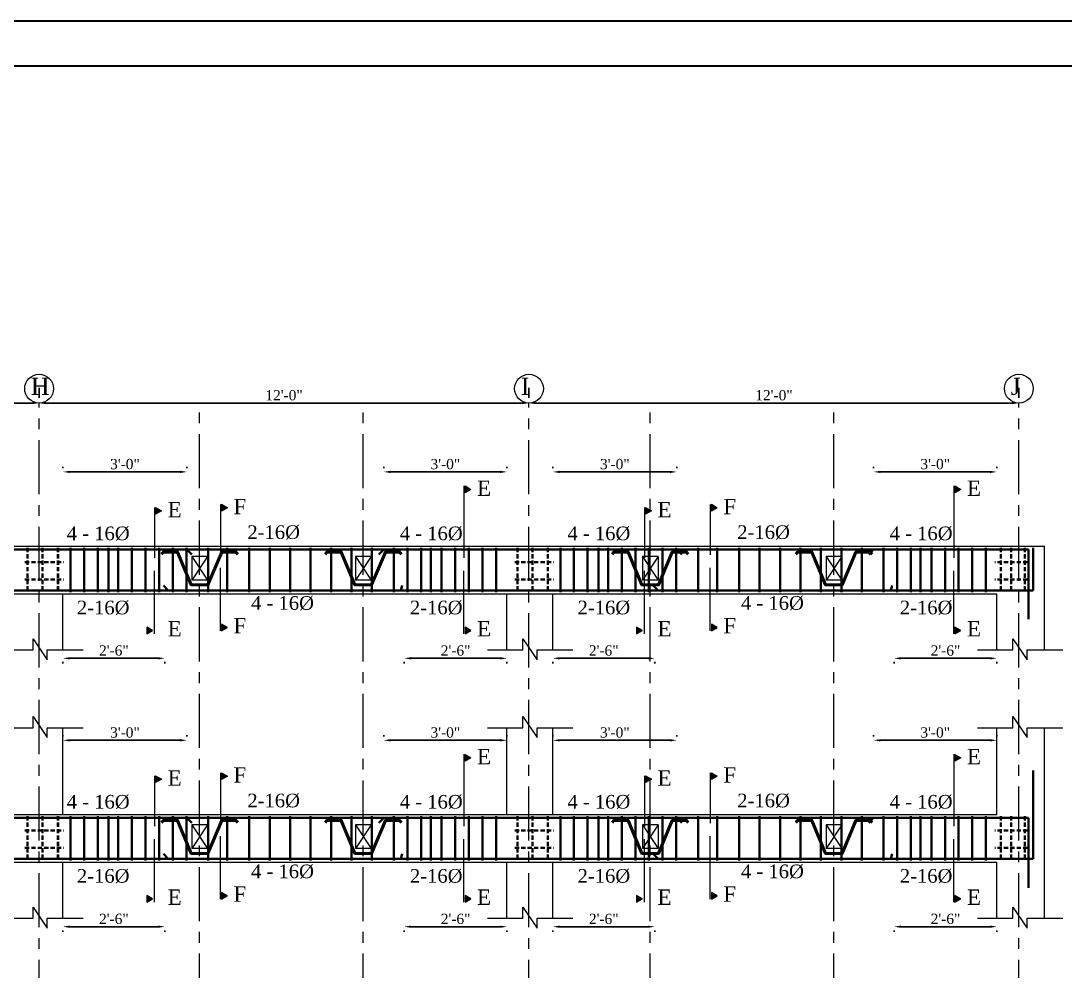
# Model space of a CAD drawing. Extents: x -2338379 to 930990, y -818978 to 106940.
# Drawn here: x 383692 to 384304, y -207224 to -206667 of the extents above; entities that cross this region are included whole.
import ezdxf

# ---------------------------------------------------------------- set-up
doc = ezdxf.new("R2010")
doc.units = 0
doc.header["$MEASUREMENT"] = 0
doc.header["$PDMODE"] = 34
for name, pattern in [('ACAD_ISO02W100', [15, 12, -3]), ('CENTER', [50.8, 31.75, -6.35, 6.35, -6.35]), ('DASHED', [0.75, 0.5, -0.25])]:
    doc.linetypes.add(name, pattern=pattern)
doc.layers.get('0').update_dxf_attribs({"linetype": 'CONTINUOUS', "lineweight": 30})
doc.layers.get('DEFPOINTS').update_dxf_attribs({"linetype": 'CONTINUOUS'})
for name, color, linetype, lineweight in [('BEAM', 1, 'DASHED', 18), ('Center', 11, 'CENTER', 15), ('Dimension', 35, 'CONTINUOUS', 9), ('HATCH', 3, 'CONTINUOUS', 15), ('rcc elevation', 253, 'CONTINUOUS', 18), ('rebar', 3, 'CONTINUOUS', 40), ('Structure', 2, 'CONTINUOUS', 50), ('TEXT', 7, 'CONTINUOUS', 30), ('WALL', 1, 'CONTINUOUS', 40)]:
    doc.layers.add(name, color=color, linetype=linetype, lineweight=lineweight)
doc.styles.get("Standard").update_dxf_attribs({"font": 'times.ttf', "height": 6})
doc.dimstyles.new('Standard$0', dxfattribs={"dimtxt": 6, "dimasz": 4, "dimexe": 3, "dimexo": 6, "dimgap": 3, "dimtad": 1, "dimdec": 1, "dimzin": 0, "dimdsep": 46, "dimlunit": 4, "dimtxsty": 'Standard', "dimcen": 0.09, "dimclrd": 6, "dimclre": 6, "dimclrt": 7, "dimadec": 0, "dimazin": 0, "dimtfac": 1, "dimtdec": 1, "dimtix": 1, "dimtofl": 0, "dimtmove": 1, "dimatfit": 3, "dimfxl": 1, "dimtolj": 1, "dimtzin": 0, "dimlwd": 18, "dimlwe": 18, "dimarcsym": 0})

# ---------------------------------------------------------------- blocks, each defined once
blk = doc.blocks.new('*D390')
at = {"layer": 'DEFPOINTS', "color": 0, "lineweight": 30, "transparency": 16777216}
for p in [(383414.95, -206890.81), (383702.36, -206890.81), (383702.36, -206890.81)]:
    blk.add_point(p, dxfattribs=at)
at = {"layer": 'TEXT', "color": 6, "lineweight": -2, "transparency": 16777216}
for p, q in [((383414.95, -206881.81), (383414.95, -206887.81)), ((383702.36, -206881.81), (383702.36, -206887.81)), ((383418.95, -206890.81), (383698.36, -206890.81))]:
    blk.add_line(p, q, dxfattribs=at)
at = {"layer": 'TEXT', "color": 6, "lineweight": 30, "transparency": 16777216}
for points in [[(383418.95, -206890.15), (383418.95, -206891.48), (383414.95, -206890.81)], [(383698.36, -206890.15), (383698.36, -206891.48), (383702.36, -206890.81)]]:
    blk.add_solid(points, dxfattribs=at)
at = {"layer": 'TEXT', "color": 7, "transparency": 16777216, "insert": (383558.66, -206886.26), "char_height": 6, "attachment_point": 5}
blk.add_mtext('\\A1;12\'-0"', dxfattribs=at)
blk = doc.blocks.new('*D391')
at = {"layer": 'DEFPOINTS', "color": 0, "lineweight": 30, "transparency": 16777216}
for p in [(383702.36, -206890.81), (383989.78, -206890.81), (383989.78, -206890.81)]:
    blk.add_point(p, dxfattribs=at)
at = {"layer": 'TEXT', "color": 6, "lineweight": -2, "transparency": 16777216}
for p, q in [((383702.36, -206881.81), (383702.36, -206887.81)), ((383989.78, -206881.81), (383989.78, -206887.81)), ((383706.36, -206890.81), (383985.78, -206890.81))]:
    blk.add_line(p, q, dxfattribs=at)
at = {"layer": 'TEXT', "color": 6, "lineweight": 30, "transparency": 16777216}
for points in [[(383706.36, -206890.15), (383706.36, -206891.48), (383702.36, -206890.81)], [(383985.78, -206890.15), (383985.78, -206891.48), (383989.78, -206890.81)]]:
    blk.add_solid(points, dxfattribs=at)
at = {"layer": 'TEXT', "color": 7, "transparency": 16777216, "insert": (383846.07, -206886.26), "char_height": 6, "attachment_point": 5}
blk.add_mtext('\\A1;12\'-0"', dxfattribs=at)
blk = doc.blocks.new('*D392')
at = {"layer": 'DEFPOINTS', "color": 0, "lineweight": 30, "transparency": 16777216}
for p in [(383989.78, -206890.81), (384277.2, -206890.81), (384277.2, -206890.81)]:
    blk.add_point(p, dxfattribs=at)
at = {"layer": 'TEXT', "color": 6, "lineweight": -2, "transparency": 16777216}
for p, q in [((383989.78, -206881.81), (383989.78, -206887.81)), ((384277.2, -206881.81), (384277.2, -206887.81)), ((383993.78, -206890.81), (384273.2, -206890.81))]:
    blk.add_line(p, q, dxfattribs=at)
at = {"layer": 'TEXT', "color": 6, "lineweight": 30, "transparency": 16777216}
for points in [[(383993.78, -206890.15), (383993.78, -206891.48), (383989.78, -206890.81)], [(384273.2, -206890.15), (384273.2, -206891.48), (384277.2, -206890.81)]]:
    blk.add_solid(points, dxfattribs=at)
at = {"layer": 'TEXT', "color": 7, "transparency": 16777216, "insert": (384133.49, -206886.26), "char_height": 6, "attachment_point": 5}
blk.add_mtext('\\A1;12\'-0"', dxfattribs=at)
blk = doc.blocks.new('*D591')
at = {"layer": 'DEFPOINTS', "color": 0, "lineweight": 30, "transparency": 16777216}
for p in [(383789.11, -207088.62), (383716.36, -207095.46), (383789.11, -207095.46)]:
    blk.add_point(p, dxfattribs=at)
at = {"layer": 'TEXT', "color": 6, "lineweight": -2, "transparency": 16777216}
for p, q in [((383716.36, -207086.46), (383716.36, -207085.62)), ((383789.11, -207086.46), (383789.11, -207085.62)), ((383720.36, -207088.62), (383785.11, -207088.62))]:
    blk.add_line(p, q, dxfattribs=at)
at = {"layer": 'TEXT', "color": 6, "lineweight": 30, "transparency": 16777216}
for points in [[(383720.36, -207087.96), (383720.36, -207089.29), (383716.36, -207088.62)], [(383785.11, -207087.96), (383785.11, -207089.29), (383789.11, -207088.62)]]:
    blk.add_solid(points, dxfattribs=at)
at = {"layer": 'TEXT', "color": 7, "transparency": 16777216, "insert": (383752.74, -207084.07), "char_height": 6, "attachment_point": 5}
blk.add_mtext('\\A1;3\'-0"', dxfattribs=at)
blk = doc.blocks.new('*D592')
at = {"layer": 'DEFPOINTS', "color": 0, "lineweight": 30, "transparency": 16777216}
for p in [(383716.36, -207191.13), (383776.11, -207191.13), (383776.11, -207197.97)]:
    blk.add_point(p, dxfattribs=at)
at = {"layer": 'TEXT', "color": 6, "lineweight": -2, "transparency": 16777216}
for p, q in [((383716.36, -207200.13), (383716.36, -207200.97)), ((383720.36, -207197.97), (383772.11, -207197.97)), ((383776.11, -207200.13), (383776.11, -207200.97))]:
    blk.add_line(p, q, dxfattribs=at)
at = {"layer": 'TEXT', "color": 6, "lineweight": 30, "transparency": 16777216}
for points in [[(383720.36, -207197.31), (383720.36, -207198.64), (383716.36, -207197.97)], [(383772.11, -207197.31), (383772.11, -207198.64), (383776.11, -207197.97)]]:
    blk.add_solid(points, dxfattribs=at)
at = {"layer": 'TEXT', "color": 7, "transparency": 16777216, "insert": (383746.24, -207193.42), "char_height": 6, "attachment_point": 5}
blk.add_mtext('\\A1;2\'-6"', dxfattribs=at)
blk = doc.blocks.new('*D556')
at = {"layer": 'DEFPOINTS', "color": 0, "lineweight": 30, "transparency": 16777216}
for p in [(383976.85, -207088.62), (383904.58, -207095.46), (383976.85, -207095.46)]:
    blk.add_point(p, dxfattribs=at)
at = {"layer": 'TEXT', "color": 6, "lineweight": -2, "transparency": 16777216}
for p, q in [((383904.58, -207086.46), (383904.58, -207085.62)), ((383976.85, -207086.46), (383976.85, -207085.62)), ((383908.58, -207088.62), (383972.85, -207088.62))]:
    blk.add_line(p, q, dxfattribs=at)
at = {"layer": 'TEXT', "color": 6, "lineweight": 30, "transparency": 16777216}
for points in [[(383908.58, -207087.96), (383908.58, -207089.29), (383904.58, -207088.62)], [(383972.85, -207087.96), (383972.85, -207089.29), (383976.85, -207088.62)]]:
    blk.add_solid(points, dxfattribs=at)
at = {"layer": 'TEXT', "color": 7, "transparency": 16777216, "insert": (383940.72, -207084.07), "char_height": 6, "attachment_point": 5}
blk.add_mtext('\\A1;3\'-0"', dxfattribs=at)
blk = doc.blocks.new('*D557')
at = {"layer": 'DEFPOINTS', "color": 0, "lineweight": 30, "transparency": 16777216}
for p in [(383916.61, -207191.13), (383976.88, -207191.13), (383916.61, -207197.97)]:
    blk.add_point(p, dxfattribs=at)
at = {"layer": 'TEXT', "color": 6, "lineweight": -2, "transparency": 16777216}
for p, q in [((383916.61, -207200.13), (383916.61, -207200.97)), ((383972.88, -207197.97), (383920.61, -207197.97)), ((383976.88, -207200.13), (383976.88, -207200.97))]:
    blk.add_line(p, q, dxfattribs=at)
at = {"layer": 'TEXT', "color": 6, "lineweight": 30, "transparency": 16777216}
for points in [[(383920.61, -207197.31), (383920.61, -207198.64), (383916.61, -207197.97)], [(383972.88, -207197.31), (383972.88, -207198.64), (383976.88, -207197.97)]]:
    blk.add_solid(points, dxfattribs=at)
at = {"layer": 'TEXT', "color": 7, "transparency": 16777216, "insert": (383946.74, -207193.42), "char_height": 6, "attachment_point": 5}
blk.add_mtext('\\A1;2\'-6"', dxfattribs=at)
blk = doc.blocks.new('*D558')
at = {"layer": 'DEFPOINTS', "color": 0, "lineweight": 30, "transparency": 16777216}
for p in [(384076.53, -207088.62), (384003.78, -207095.46), (384076.53, -207095.46)]:
    blk.add_point(p, dxfattribs=at)
at = {"layer": 'TEXT', "color": 6, "lineweight": -2, "transparency": 16777216}
for p, q in [((384003.78, -207086.46), (384003.78, -207085.62)), ((384076.53, -207086.46), (384076.53, -207085.62)), ((384007.78, -207088.62), (384072.53, -207088.62))]:
    blk.add_line(p, q, dxfattribs=at)
at = {"layer": 'TEXT', "color": 6, "lineweight": 30, "transparency": 16777216}
for points in [[(384007.78, -207087.96), (384007.78, -207089.29), (384003.78, -207088.62)], [(384072.53, -207087.96), (384072.53, -207089.29), (384076.53, -207088.62)]]:
    blk.add_solid(points, dxfattribs=at)
at = {"layer": 'TEXT', "color": 7, "transparency": 16777216, "insert": (384040.15, -207084.07), "char_height": 6, "attachment_point": 5}
blk.add_mtext('\\A1;3\'-0"', dxfattribs=at)
blk = doc.blocks.new('*D559')
at = {"layer": 'DEFPOINTS', "color": 0, "lineweight": 30, "transparency": 16777216}
for p in [(384003.78, -207191.13), (384063.53, -207191.13), (384063.53, -207197.97)]:
    blk.add_point(p, dxfattribs=at)
at = {"layer": 'TEXT', "color": 6, "lineweight": -2, "transparency": 16777216}
for p, q in [((384003.78, -207200.13), (384003.78, -207200.97)), ((384007.78, -207197.97), (384059.53, -207197.97)), ((384063.53, -207200.13), (384063.53, -207200.97))]:
    blk.add_line(p, q, dxfattribs=at)
at = {"layer": 'TEXT', "color": 6, "lineweight": 30, "transparency": 16777216}
for points in [[(384007.78, -207197.31), (384007.78, -207198.64), (384003.78, -207197.97)], [(384059.53, -207197.31), (384059.53, -207198.64), (384063.53, -207197.97)]]:
    blk.add_solid(points, dxfattribs=at)
at = {"layer": 'TEXT', "color": 7, "transparency": 16777216, "insert": (384033.65, -207193.42), "char_height": 6, "attachment_point": 5}
blk.add_mtext('\\A1;2\'-6"', dxfattribs=at)
blk = doc.blocks.new('*D560')
at = {"layer": 'DEFPOINTS', "color": 0, "lineweight": 30, "transparency": 16777216}
for p in [(384264.26, -207088.62), (384192, -207095.46), (384264.26, -207095.46)]:
    blk.add_point(p, dxfattribs=at)
at = {"layer": 'TEXT', "color": 6, "lineweight": -2, "transparency": 16777216}
for p, q in [((384192, -207086.46), (384192, -207085.62)), ((384264.26, -207086.46), (384264.26, -207085.62)), ((384196, -207088.62), (384260.26, -207088.62))]:
    blk.add_line(p, q, dxfattribs=at)
at = {"layer": 'TEXT', "color": 6, "lineweight": 30, "transparency": 16777216}
for points in [[(384196, -207087.96), (384196, -207089.29), (384192, -207088.62)], [(384260.26, -207087.96), (384260.26, -207089.29), (384264.26, -207088.62)]]:
    blk.add_solid(points, dxfattribs=at)
at = {"layer": 'TEXT', "color": 7, "transparency": 16777216, "insert": (384228.13, -207084.07), "char_height": 6, "attachment_point": 5}
blk.add_mtext('\\A1;3\'-0"', dxfattribs=at)
blk = doc.blocks.new('*D561')
at = {"layer": 'DEFPOINTS', "color": 0, "lineweight": 30, "transparency": 16777216}
for p in [(384204.03, -207191.13), (384264.29, -207191.13), (384204.03, -207197.97)]:
    blk.add_point(p, dxfattribs=at)
at = {"layer": 'TEXT', "color": 6, "lineweight": -2, "transparency": 16777216}
for p, q in [((384204.03, -207200.13), (384204.03, -207200.97)), ((384260.29, -207197.97), (384208.03, -207197.97)), ((384264.29, -207200.13), (384264.29, -207200.97))]:
    blk.add_line(p, q, dxfattribs=at)
at = {"layer": 'TEXT', "color": 6, "lineweight": 30, "transparency": 16777216}
for points in [[(384208.03, -207197.31), (384208.03, -207198.64), (384204.03, -207197.97)], [(384260.29, -207197.31), (384260.29, -207198.64), (384264.29, -207197.97)]]:
    blk.add_solid(points, dxfattribs=at)
at = {"layer": 'TEXT', "color": 7, "transparency": 16777216, "insert": (384234.16, -207193.42), "char_height": 6, "attachment_point": 5}
blk.add_mtext('\\A1;2\'-6"', dxfattribs=at)
blk = doc.blocks.new('*D628')
at = {"layer": 'DEFPOINTS', "color": 0, "lineweight": 30, "transparency": 16777216}
for p in [(383789.11, -206931.19), (383716.36, -206938.03), (383789.11, -206938.03)]:
    blk.add_point(p, dxfattribs=at)
at = {"layer": 'TEXT', "color": 6, "lineweight": -2, "transparency": 16777216}
for p, q in [((383716.36, -206929.03), (383716.36, -206928.19)), ((383720.36, -206931.19), (383785.11, -206931.19)), ((383789.11, -206929.03), (383789.11, -206928.19))]:
    blk.add_line(p, q, dxfattribs=at)
at = {"layer": 'TEXT', "color": 6, "lineweight": 30, "transparency": 16777216}
for points in [[(383720.36, -206930.52), (383720.36, -206931.86), (383716.36, -206931.19)], [(383785.11, -206930.52), (383785.11, -206931.86), (383789.11, -206931.19)]]:
    blk.add_solid(points, dxfattribs=at)
at = {"layer": 'TEXT', "color": 7, "transparency": 16777216, "insert": (383752.74, -206926.64), "char_height": 6, "attachment_point": 5}
blk.add_mtext('\\A1;3\'-0"', dxfattribs=at)
blk = doc.blocks.new('*D629')
at = {"layer": 'DEFPOINTS', "color": 0, "lineweight": 30, "transparency": 16777216}
for p in [(383716.36, -207033.7), (383776.11, -207033.7), (383776.11, -207040.54)]:
    blk.add_point(p, dxfattribs=at)
at = {"layer": 'TEXT', "color": 6, "lineweight": -2, "transparency": 16777216}
for p, q in [((383716.36, -207042.7), (383716.36, -207043.54)), ((383720.36, -207040.54), (383772.11, -207040.54)), ((383776.11, -207042.7), (383776.11, -207043.54))]:
    blk.add_line(p, q, dxfattribs=at)
at = {"layer": 'TEXT', "color": 6, "lineweight": 30, "transparency": 16777216}
for points in [[(383720.36, -207039.87), (383720.36, -207041.21), (383716.36, -207040.54)], [(383772.11, -207039.87), (383772.11, -207041.21), (383776.11, -207040.54)]]:
    blk.add_solid(points, dxfattribs=at)
at = {"layer": 'TEXT', "color": 7, "transparency": 16777216, "insert": (383746.24, -207035.99), "char_height": 6, "attachment_point": 5}
blk.add_mtext('\\A1;2\'-6"', dxfattribs=at)
blk = doc.blocks.new('*D593')
at = {"layer": 'DEFPOINTS', "color": 0, "lineweight": 30, "transparency": 16777216}
for p in [(383976.85, -206931.19), (383904.58, -206938.03), (383976.85, -206938.03)]:
    blk.add_point(p, dxfattribs=at)
at = {"layer": 'TEXT', "color": 6, "lineweight": -2, "transparency": 16777216}
for p, q in [((383904.58, -206929.03), (383904.58, -206928.19)), ((383908.58, -206931.19), (383972.85, -206931.19)), ((383976.85, -206929.03), (383976.85, -206928.19))]:
    blk.add_line(p, q, dxfattribs=at)
at = {"layer": 'TEXT', "color": 6, "lineweight": 30, "transparency": 16777216}
for points in [[(383908.58, -206930.52), (383908.58, -206931.86), (383904.58, -206931.19)], [(383972.85, -206930.52), (383972.85, -206931.86), (383976.85, -206931.19)]]:
    blk.add_solid(points, dxfattribs=at)
at = {"layer": 'TEXT', "color": 7, "transparency": 16777216, "insert": (383940.72, -206926.64), "char_height": 6, "attachment_point": 5}
blk.add_mtext('\\A1;3\'-0"', dxfattribs=at)
blk = doc.blocks.new('*D594')
at = {"layer": 'DEFPOINTS', "color": 0, "lineweight": 30, "transparency": 16777216}
for p in [(383916.61, -207033.7), (383976.88, -207033.7), (383916.61, -207040.54)]:
    blk.add_point(p, dxfattribs=at)
at = {"layer": 'TEXT', "color": 6, "lineweight": -2, "transparency": 16777216}
for p, q in [((383916.61, -207042.7), (383916.61, -207043.54)), ((383972.88, -207040.54), (383920.61, -207040.54)), ((383976.88, -207042.7), (383976.88, -207043.54))]:
    blk.add_line(p, q, dxfattribs=at)
at = {"layer": 'TEXT', "color": 6, "lineweight": 30, "transparency": 16777216}
for points in [[(383920.61, -207039.87), (383920.61, -207041.21), (383916.61, -207040.54)], [(383972.88, -207039.87), (383972.88, -207041.21), (383976.88, -207040.54)]]:
    blk.add_solid(points, dxfattribs=at)
at = {"layer": 'TEXT', "color": 7, "transparency": 16777216, "insert": (383946.74, -207035.99), "char_height": 6, "attachment_point": 5}
blk.add_mtext('\\A1;2\'-6"', dxfattribs=at)
blk = doc.blocks.new('*D595')
at = {"layer": 'DEFPOINTS', "color": 0, "lineweight": 30, "transparency": 16777216}
for p in [(384076.53, -206931.19), (384003.78, -206938.03), (384076.53, -206938.03)]:
    blk.add_point(p, dxfattribs=at)
at = {"layer": 'TEXT', "color": 6, "lineweight": -2, "transparency": 16777216}
for p, q in [((384003.78, -206929.03), (384003.78, -206928.19)), ((384007.78, -206931.19), (384072.53, -206931.19)), ((384076.53, -206929.03), (384076.53, -206928.19))]:
    blk.add_line(p, q, dxfattribs=at)
at = {"layer": 'TEXT', "color": 6, "lineweight": 30, "transparency": 16777216}
for points in [[(384007.78, -206930.52), (384007.78, -206931.86), (384003.78, -206931.19)], [(384072.53, -206930.52), (384072.53, -206931.86), (384076.53, -206931.19)]]:
    blk.add_solid(points, dxfattribs=at)
at = {"layer": 'TEXT', "color": 7, "transparency": 16777216, "insert": (384040.15, -206926.64), "char_height": 6, "attachment_point": 5}
blk.add_mtext('\\A1;3\'-0"', dxfattribs=at)
blk = doc.blocks.new('*D596')
at = {"layer": 'DEFPOINTS', "color": 0, "lineweight": 30, "transparency": 16777216}
for p in [(384003.78, -207033.7), (384063.53, -207033.7), (384063.53, -207040.54)]:
    blk.add_point(p, dxfattribs=at)
at = {"layer": 'TEXT', "color": 6, "lineweight": -2, "transparency": 16777216}
for p, q in [((384003.78, -207042.7), (384003.78, -207043.54)), ((384007.78, -207040.54), (384059.53, -207040.54)), ((384063.53, -207042.7), (384063.53, -207043.54))]:
    blk.add_line(p, q, dxfattribs=at)
at = {"layer": 'TEXT', "color": 6, "lineweight": 30, "transparency": 16777216}
for points in [[(384007.78, -207039.87), (384007.78, -207041.21), (384003.78, -207040.54)], [(384059.53, -207039.87), (384059.53, -207041.21), (384063.53, -207040.54)]]:
    blk.add_solid(points, dxfattribs=at)
at = {"layer": 'TEXT', "color": 7, "transparency": 16777216, "insert": (384033.65, -207035.99), "char_height": 6, "attachment_point": 5}
blk.add_mtext('\\A1;2\'-6"', dxfattribs=at)
blk = doc.blocks.new('*D597')
at = {"layer": 'DEFPOINTS', "color": 0, "lineweight": 30, "transparency": 16777216}
for p in [(384264.26, -206931.19), (384192, -206938.03), (384264.26, -206938.03)]:
    blk.add_point(p, dxfattribs=at)
at = {"layer": 'TEXT', "color": 6, "lineweight": -2, "transparency": 16777216}
for p, q in [((384192, -206929.03), (384192, -206928.19)), ((384196, -206931.19), (384260.26, -206931.19)), ((384264.26, -206929.03), (384264.26, -206928.19))]:
    blk.add_line(p, q, dxfattribs=at)
at = {"layer": 'TEXT', "color": 6, "lineweight": 30, "transparency": 16777216}
for points in [[(384196, -206930.52), (384196, -206931.86), (384192, -206931.19)], [(384260.26, -206930.52), (384260.26, -206931.86), (384264.26, -206931.19)]]:
    blk.add_solid(points, dxfattribs=at)
at = {"layer": 'TEXT', "color": 7, "transparency": 16777216, "insert": (384228.13, -206926.64), "char_height": 6, "attachment_point": 5}
blk.add_mtext('\\A1;3\'-0"', dxfattribs=at)
blk = doc.blocks.new('*D598')
at = {"layer": 'DEFPOINTS', "color": 0, "lineweight": 30, "transparency": 16777216}
for p in [(384204.03, -207033.7), (384264.29, -207033.7), (384204.03, -207040.54)]:
    blk.add_point(p, dxfattribs=at)
at = {"layer": 'TEXT', "color": 6, "lineweight": -2, "transparency": 16777216}
for p, q in [((384204.03, -207042.7), (384204.03, -207043.54)), ((384260.29, -207040.54), (384208.03, -207040.54)), ((384264.29, -207042.7), (384264.29, -207043.54))]:
    blk.add_line(p, q, dxfattribs=at)
at = {"layer": 'TEXT', "color": 6, "lineweight": 30, "transparency": 16777216}
for points in [[(384208.03, -207039.87), (384208.03, -207041.21), (384204.03, -207040.54)], [(384260.29, -207039.87), (384260.29, -207041.21), (384264.29, -207040.54)]]:
    blk.add_solid(points, dxfattribs=at)
at = {"layer": 'TEXT', "color": 7, "transparency": 16777216, "insert": (384234.16, -207035.99), "char_height": 6, "attachment_point": 5}
blk.add_mtext('\\A1;2\'-6"', dxfattribs=at)

msp = doc.modelspace()

# ---------------------------------------------------------------- hatches: boundary and pattern name
at = {"layer": 'HATCH', "ltscale": 0.5}
for points in [[(383952.28, -206943.4), (383952.28, -206939.45), (383955.7, -206941.42)], [(384239.7, -206943.4), (384239.7, -206939.45), (384243.11, -206941.42)], [(383809.39, -206954.16), (383809.39, -206950.21), (383812.81, -206952.18)], [(384096.81, -206954.16), (384096.81, -206950.21), (384100.23, -206952.18)], [(383770.74, -206955.98), (383770.74, -206952.03), (383774.16, -206954)], [(384058.16, -206955.98), (384058.16, -206952.03), (384061.58, -206954)], [(383765.54, -207022.26), (383765.54, -207026.21), (383768.96, -207024.24)], [(383809.39, -207020.44), (383809.39, -207024.39), (383812.81, -207022.41)], [(383952.28, -207022.26), (383952.28, -207026.21), (383955.7, -207024.24)], [(384052.96, -207022.26), (384052.96, -207026.21), (384056.38, -207024.24)], [(384096.81, -207020.44), (384096.81, -207024.39), (384100.23, -207022.41)], [(384239.7, -207022.26), (384239.7, -207026.21), (384243.11, -207024.24)], [(383952.28, -207100.83), (383952.28, -207096.88), (383955.7, -207098.85)], [(384239.7, -207100.83), (384239.7, -207096.88), (384243.11, -207098.85)], [(383770.74, -207113.41), (383770.74, -207109.46), (383774.16, -207111.44)], [(383809.39, -207111.59), (383809.39, -207107.64), (383812.81, -207109.61)], [(384058.16, -207113.41), (384058.16, -207109.46), (384061.58, -207111.44)], [(384096.81, -207111.59), (384096.81, -207107.64), (384100.23, -207109.61)], [(383809.39, -207177.87), (383809.39, -207181.82), (383812.81, -207179.85)], [(384096.81, -207177.87), (384096.81, -207181.82), (384100.23, -207179.85)], [(383765.54, -207179.7), (383765.54, -207183.64), (383768.96, -207181.67)], [(383952.28, -207179.7), (383952.28, -207183.64), (383955.7, -207181.67)], [(384052.96, -207179.7), (384052.96, -207183.64), (384056.38, -207181.67)], [(384239.7, -207179.7), (384239.7, -207183.64), (384243.11, -207181.67)]]:
    msp.add_hatch(color=256, dxfattribs=at).paths.add_polyline_path(points)

# ---------------------------------------------------------------- linework, layer by layer
at = {"color": 3}
for points in [[(381440.54, -206666.63), (384925.34, -206666.63), (384925.34, -209148.23), (381440.54, -209148.23)], [(381519.74, -206693.03), (384898.94, -206693.03), (384898.94, -209121.83), (381519.74, -209121.83)]]:
    msp.add_lwpolyline(points, close=True, dxfattribs=at)
at = {"layer": 'BEAM', "linetype": 'ACAD_ISO02W100', "ltscale": 5}
for p, q in [((383792.02, -206980.74), (383792.02, -206994.74)), ((383801.22, -206980.74), (383801.22, -206994.74)), ((383888.02, -206980.74), (383888.02, -206994.74)), ((383897.22, -206980.74), (383897.22, -206994.74)), ((384056.34, -206980.74), (384056.34, -206994.74)), ((384065.54, -206980.74), (384065.54, -206994.74)), ((384164.15, -206980.74), (384164.15, -206994.74)), ((384173.35, -206980.74), (384173.35, -206994.74)), ((383792.02, -207138.17), (383792.02, -207152.17)), ((383801.22, -207138.17), (383801.22, -207152.17)), ((383888.02, -207138.17), (383888.02, -207152.17)), ((383897.22, -207138.17), (383897.22, -207152.17)), ((384056.34, -207138.17), (384056.34, -207152.17)), ((384065.54, -207138.17), (384065.54, -207152.17)), ((384164.15, -207138.17), (384164.15, -207152.17)), ((384173.35, -207138.17), (384173.35, -207152.17))]:
    msp.add_line(p, q, dxfattribs=at)
at = {"layer": 'Center'}
for p, q in [((383702.36, -207909.49), (383702.36, -206890.81)), ((383796.57, -207905.93), (383796.57, -206890.81)), ((383892.57, -207905.93), (383892.57, -206890.81)), ((383989.78, -207909.49), (383989.78, -206890.81)), ((384060.89, -207905.93), (384060.89, -206890.81)), ((384168.7, -207905.93), (384168.7, -206890.81)), ((384277.2, -207909.49), (384277.2, -206890.81))]:
    msp.add_line(p, q, dxfattribs=at)
at = {"layer": 'Dimension', "ltscale": 0.5}
for p, q in [((383951.65, -206939.42), (383951.65, -206981.59)), ((384239.07, -206939.42), (384239.07, -206981.59)), ((383808.76, -206950.22), (383808.76, -206979.77)), ((384096.18, -206950.22), (384096.18, -206979.77)), ((383770.11, -206952.04), (383770.11, -206981.59)), ((384057.53, -206952.04), (384057.53, -206981.59)), ((383808.76, -207024.38), (383808.76, -206987.43)), ((384096.18, -207024.38), (384096.18, -206987.43)), ((383770.11, -207026.2), (383770.11, -206989.25)), ((383951.65, -207026.2), (383951.65, -206989.25)), ((384057.53, -207026.2), (384057.53, -206989.25)), ((384239.07, -207026.2), (384239.07, -206989.25)), ((383951.65, -207096.85), (383951.65, -207139.02)), ((384239.07, -207096.85), (384239.07, -207139.02)), ((383770.11, -207109.47), (383770.11, -207139.02)), ((383808.76, -207107.65), (383808.76, -207137.2)), ((384057.53, -207109.47), (384057.53, -207139.02)), ((384096.18, -207107.65), (384096.18, -207137.2)), ((383770.11, -207183.63), (383770.11, -207146.68)), ((383808.76, -207181.81), (383808.76, -207144.86)), ((383951.65, -207183.63), (383951.65, -207146.68)), ((384057.53, -207183.63), (384057.53, -207146.68)), ((384096.18, -207181.81), (384096.18, -207144.86)), ((384239.07, -207183.63), (384239.07, -207146.68))]:
    msp.add_line(p, q, dxfattribs=at)
at = {"layer": 'Dimension', "linetype": 'ACAD_ISO02W100', "ltscale": 125}
for p, q in [((383801.22, -206980.74), (383792.02, -206980.74)), ((383792.02, -206980.74), (383801.22, -206994.74)), ((383801.22, -206980.74), (383792.02, -206994.74)), ((383897.22, -206980.74), (383888.02, -206980.74)), ((383888.02, -206980.74), (383897.22, -206994.74)), ((383897.22, -206980.74), (383888.02, -206994.74)), ((384065.54, -206980.74), (384056.34, -206980.74)), ((384056.34, -206980.74), (384065.54, -206994.74)), ((384065.54, -206980.74), (384056.34, -206994.74)), ((384173.35, -206980.74), (384164.15, -206980.74)), ((384164.15, -206980.74), (384173.35, -206994.74)), ((384173.35, -206980.74), (384164.15, -206994.74)), ((383801.22, -206994.74), (383792.02, -206994.74)), ((383897.22, -206994.74), (383888.02, -206994.74)), ((384065.54, -206994.74), (384056.34, -206994.74)), ((384173.35, -206994.74), (384164.15, -206994.74)), ((383801.22, -207138.17), (383792.02, -207138.17)), ((383792.02, -207138.17), (383801.22, -207152.17)), ((383801.22, -207138.17), (383792.02, -207152.17)), ((383897.22, -207138.17), (383888.02, -207138.17)), ((383888.02, -207138.17), (383897.22, -207152.17)), ((383897.22, -207138.17), (383888.02, -207152.17)), ((384065.54, -207138.17), (384056.34, -207138.17)), ((384056.34, -207138.17), (384065.54, -207152.17)), ((384065.54, -207138.17), (384056.34, -207152.17)), ((384173.35, -207138.17), (384164.15, -207138.17)), ((384164.15, -207138.17), (384173.35, -207152.17)), ((384173.35, -207138.17), (384164.15, -207152.17)), ((383801.22, -207152.17), (383792.02, -207152.17)), ((383897.22, -207152.17), (383888.02, -207152.17)), ((384065.54, -207152.17), (384056.34, -207152.17)), ((384173.35, -207152.17), (384164.15, -207152.17))]:
    msp.add_line(p, q, dxfattribs=at)
at = {"layer": 'Dimension', "ltscale": 0.5}
for points in [[(383955.7, -206941.42), (383952.28, -206943.4), (383952.28, -206939.45)], [(384243.11, -206941.42), (384239.7, -206943.4), (384239.7, -206939.45)], [(383812.81, -206952.18), (383809.39, -206954.16), (383809.39, -206950.21)], [(384100.23, -206952.18), (384096.81, -206954.16), (384096.81, -206950.21)], [(383774.16, -206954), (383770.74, -206955.98), (383770.74, -206952.03)], [(384061.58, -206954), (384058.16, -206955.98), (384058.16, -206952.03)], [(383768.96, -207024.24), (383765.54, -207022.26), (383765.54, -207026.21)], [(383812.81, -207022.41), (383809.39, -207020.44), (383809.39, -207024.39)], [(383955.7, -207024.24), (383952.28, -207022.26), (383952.28, -207026.21)], [(384056.38, -207024.24), (384052.96, -207022.26), (384052.96, -207026.21)], [(384100.23, -207022.41), (384096.81, -207020.44), (384096.81, -207024.39)], [(384243.11, -207024.24), (384239.7, -207022.26), (384239.7, -207026.21)], [(383955.7, -207098.85), (383952.28, -207100.83), (383952.28, -207096.88)], [(384243.11, -207098.85), (384239.7, -207100.83), (384239.7, -207096.88)], [(383774.16, -207111.44), (383770.74, -207113.41), (383770.74, -207109.46)], [(383812.81, -207109.61), (383809.39, -207111.59), (383809.39, -207107.64)], [(384061.58, -207111.44), (384058.16, -207113.41), (384058.16, -207109.46)], [(384100.23, -207109.61), (384096.81, -207111.59), (384096.81, -207107.64)], [(383812.81, -207179.85), (383809.39, -207177.87), (383809.39, -207181.82)], [(384100.23, -207179.85), (384096.81, -207177.87), (384096.81, -207181.82)], [(383768.96, -207181.67), (383765.54, -207179.7), (383765.54, -207183.64)], [(383955.7, -207181.67), (383952.28, -207179.7), (383952.28, -207183.64)], [(384056.38, -207181.67), (384052.96, -207179.7), (384052.96, -207183.64)], [(384243.11, -207181.67), (384239.7, -207179.7), (384239.7, -207183.64)]]:
    msp.add_lwpolyline(points, close=True, dxfattribs=at)
at = {"layer": 'Dimension'}
for points in [[(383678.02, -207035.61), (383698.81, -207035.61), (383698.81, -207029.06), (383707.2, -207041.44), (383707.2, -207035.61), (383728.17, -207035.61)], [(383965.44, -207035.61), (383986.23, -207035.61), (383986.23, -207029.06), (383994.61, -207041.44), (383994.61, -207035.61), (384015.58, -207035.61)], [(384252.86, -207035.61), (384273.64, -207035.61), (384273.64, -207029.06), (384282.03, -207041.44), (384282.03, -207035.61), (384303, -207035.61)], [(383678.02, -207081.25), (383698.81, -207081.25), (383698.81, -207074.69), (383707.2, -207087.08), (383707.2, -207081.25), (383728.17, -207081.25)], [(383965.44, -207081.25), (383986.23, -207081.25), (383986.23, -207074.69), (383994.61, -207087.08), (383994.61, -207081.25), (384015.58, -207081.25)], [(384252.86, -207081.25), (384273.64, -207081.25), (384273.64, -207074.69), (384282.03, -207087.08), (384282.03, -207081.25), (384303, -207081.25)], [(383678.02, -207193.05), (383698.81, -207193.05), (383698.81, -207186.49), (383707.2, -207198.87), (383707.2, -207193.05), (383728.17, -207193.05)], [(383965.44, -207193.05), (383986.23, -207193.05), (383986.23, -207186.49), (383994.61, -207198.87), (383994.61, -207193.05), (384015.58, -207193.05)], [(384252.86, -207193.05), (384273.64, -207193.05), (384273.64, -207186.49), (384282.03, -207198.87), (384282.03, -207193.05), (384303, -207193.05)]]:
    msp.add_lwpolyline(points, dxfattribs=at)
for centre in [(383702.36, -206882.36), (383989.78, -206882.36), (384277.2, -206882.36)]:
    msp.add_circle(centre, 8.45, dxfattribs=at)
at = {"layer": 'rcc elevation', "ltscale": 20}
for p, q in [((382275.53, -206974.74), (384264.26, -206974.74)), ((383716.36, -206974.74), (383976.85, -206974.74)), ((384003.78, -206974.74), (384292.26, -206974.74)), ((384292.26, -207002.74), (384292.26, -206974.74)), ((382275.53, -207002.74), (384264.26, -207002.74)), ((383716.36, -207002.74), (383976.85, -207002.74)), ((383716.36, -207035.61), (383716.36, -207002.74)), ((383716.36, -207035.61), (383716.36, -207002.74)), ((383976.85, -207035.61), (383976.85, -207002.74)), ((384003.78, -207002.74), (384264.26, -207002.74)), ((384003.78, -207035.61), (384003.78, -207002.74)), ((384003.78, -207035.61), (384003.78, -207002.74)), ((384264.26, -207035.61), (384264.26, -207002.74)), ((384292.26, -207035.61), (384292.26, -207002.74)), ((384292.26, -207035.61), (384292.26, -207002.74)), ((383716.36, -207132.17), (383716.36, -207081.25)), ((383716.36, -207132.17), (383716.36, -207081.25)), ((383976.85, -207132.17), (383976.85, -207081.25)), ((384003.78, -207132.17), (384003.78, -207081.25)), ((384003.78, -207132.17), (384003.78, -207081.25)), ((384264.26, -207132.17), (384264.26, -207081.25)), ((384292.26, -207132.17), (384292.26, -207081.25)), ((384292.26, -207160.17), (384292.26, -207081.25)), ((382275.53, -207132.17), (384264.26, -207132.17)), ((383716.36, -207132.17), (383976.85, -207132.17)), ((384003.78, -207132.17), (384264.26, -207132.17)), ((382275.53, -207160.17), (384264.26, -207160.17)), ((383716.36, -207160.17), (383976.85, -207160.17)), ((383716.36, -207193.05), (383716.36, -207160.17)), ((383716.36, -207193.05), (383716.36, -207160.17)), ((383976.85, -207193.05), (383976.85, -207160.17)), ((384003.78, -207160.17), (384264.26, -207160.17)), ((384003.78, -207193.05), (384003.78, -207160.17)), ((384003.78, -207193.05), (384003.78, -207160.17)), ((384264.26, -207193.05), (384264.26, -207160.17)), ((384292.26, -207193.05), (384292.26, -207160.17)), ((384292.26, -207193.05), (384292.26, -207160.17))]:
    msp.add_line(p, q, dxfattribs=at)
at = {"layer": 'rebar', "linetype": 'DASHED', "ltscale": 5}
for p, q in [((383695.56, -206975.74), (383695.56, -207001.74)), ((383704.43, -206975.74), (383704.43, -207001.74)), ((383713.38, -206975.74), (383713.38, -207001.74)), ((383713.47, -206975.74), (383713.47, -207001.74)), ((383982.98, -206975.74), (383982.98, -207001.74)), ((383991.84, -206975.74), (383991.84, -207001.74)), ((384000.8, -206975.74), (384000.8, -207001.74)), ((384000.89, -206975.74), (384000.89, -207001.74)), ((384266.53, -206975.74), (384266.53, -207001.74)), ((384272.61, -206975.74), (384272.61, -207001.74)), ((384280.69, -206975.74), (384280.69, -207001.74)), ((383694.07, -206984.19), (383716.75, -206984.19)), ((383981.49, -206984.19), (384004.17, -206984.19)), ((384282.18, -206984.19), (384263.16, -206984.19)), ((383694.07, -206994.36), (383716.75, -206994.36)), ((383981.49, -206994.36), (384004.17, -206994.36)), ((384282.18, -206994.36), (384263.16, -206994.36)), ((383695.56, -207133.17), (383695.56, -207159.17)), ((383704.43, -207133.17), (383704.43, -207159.17)), ((383713.38, -207133.17), (383713.38, -207159.17)), ((383713.47, -207133.17), (383713.47, -207159.17)), ((383982.98, -207133.17), (383982.98, -207159.17)), ((383991.84, -207133.17), (383991.84, -207159.17)), ((384000.8, -207133.17), (384000.8, -207159.17)), ((384000.89, -207133.17), (384000.89, -207159.17)), ((384266.53, -207133.17), (384266.53, -207159.17)), ((384272.61, -207133.17), (384272.61, -207159.17)), ((384280.69, -207133.17), (384280.69, -207159.17)), ((383694.07, -207141.62), (383716.75, -207141.62)), ((383981.49, -207141.62), (384004.17, -207141.62)), ((384282.18, -207141.62), (384263.16, -207141.62)), ((383694.07, -207151.79), (383716.75, -207151.79)), ((383981.49, -207151.79), (384004.17, -207151.79)), ((384282.18, -207151.79), (384263.16, -207151.79))]:
    msp.add_line(p, q, dxfattribs=at)
at = {"layer": 'rebar', "ltscale": 5}
for p, q in [((383720.77, -206975.74), (383720.77, -207001.74)), ((383728.77, -206975.74), (383728.77, -207001.74)), ((383736.77, -206975.74), (383736.77, -207001.74)), ((383743.11, -206975.74), (383743.11, -207001.74)), ((383748.77, -206975.74), (383748.77, -207001.74)), ((383756.77, -206975.74), (383756.77, -207001.74)), ((383764.77, -206975.74), (383764.77, -207001.74)), ((383772.77, -206975.74), (383772.77, -207001.74)), ((383780.77, -206975.74), (383780.77, -207001.74)), ((383788.77, -206975.74), (383788.77, -207001.74)), ((383801.65, -206975.74), (383801.65, -207001.74)), ((383812.77, -206975.74), (383812.77, -207001.74)), ((383825.65, -206975.74), (383825.65, -207001.74)), ((383837.65, -206975.74), (383837.65, -207001.74)), ((383849.65, -206975.74), (383849.65, -207001.74)), ((383861.65, -206975.74), (383861.65, -207001.74)), ((383873.65, -206975.74), (383873.65, -207001.74)), ((383885.65, -206975.74), (383885.65, -207001.74)), ((383897.65, -206975.74), (383897.65, -207001.74)), ((383910.44, -206975.74), (383910.44, -207001.74)), ((383918.44, -206975.74), (383918.44, -207001.74)), ((383926.44, -206975.74), (383926.44, -207001.74)), ((383932.16, -206975.74), (383932.16, -207001.74)), ((383938.44, -206975.74), (383938.44, -207001.74)), ((383946.44, -206975.74), (383946.44, -207001.74)), ((383954.44, -206975.74), (383954.44, -207001.74)), ((383962.44, -206975.74), (383962.44, -207001.74)), ((383970.44, -206975.74), (383970.44, -207001.74)), ((384008.19, -206975.74), (384008.19, -207001.74)), ((384016.19, -206975.74), (384016.19, -207001.74)), ((384024.19, -206975.74), (384024.19, -207001.74)), ((384030.52, -206975.74), (384030.52, -207001.74)), ((384036.19, -206975.74), (384036.19, -207001.74)), ((384044.19, -206975.74), (384044.19, -207001.74)), ((384052.19, -206975.74), (384052.19, -207001.74)), ((384060.19, -206975.74), (384060.19, -207001.74)), ((384068.19, -206975.74), (384068.19, -207001.74)), ((384076.19, -206975.74), (384076.19, -207001.74)), ((384089.07, -206975.74), (384089.07, -207001.74)), ((384100.19, -206975.74), (384100.19, -207001.74)), ((384113.07, -206975.74), (384113.07, -207001.74)), ((384125.07, -206975.74), (384125.07, -207001.74)), ((384137.07, -206975.74), (384137.07, -207001.74)), ((384149.07, -206975.74), (384149.07, -207001.74)), ((384161.07, -206975.74), (384161.07, -207001.74)), ((384173.07, -206975.74), (384173.07, -207001.74)), ((384185.07, -206975.74), (384185.07, -207001.74)), ((384197.86, -206975.74), (384197.86, -207001.74)), ((384205.86, -206975.74), (384205.86, -207001.74)), ((384213.86, -206975.74), (384213.86, -207001.74)), ((384219.58, -206975.74), (384219.58, -207001.74)), ((384225.86, -206975.74), (384225.86, -207001.74)), ((384233.86, -206975.74), (384233.86, -207001.74)), ((384241.86, -206975.74), (384241.86, -207001.74)), ((384249.86, -206975.74), (384249.86, -207001.74)), ((384257.86, -206975.74), (384257.86, -207001.74)), ((383720.77, -207133.17), (383720.77, -207159.17)), ((383728.77, -207133.17), (383728.77, -207159.17)), ((383736.77, -207133.17), (383736.77, -207159.17)), ((383743.11, -207133.17), (383743.11, -207159.17)), ((383748.77, -207133.17), (383748.77, -207159.17)), ((383756.77, -207133.17), (383756.77, -207159.17)), ((383764.77, -207133.17), (383764.77, -207159.17)), ((383772.77, -207133.17), (383772.77, -207159.17)), ((383780.77, -207133.17), (383780.77, -207159.17)), ((383788.77, -207133.17), (383788.77, -207159.17)), ((383801.65, -207133.17), (383801.65, -207159.17)), ((383812.77, -207133.17), (383812.77, -207159.17)), ((383825.65, -207133.17), (383825.65, -207159.17)), ((383837.65, -207133.17), (383837.65, -207159.17)), ((383849.65, -207133.17), (383849.65, -207159.17)), ((383861.65, -207133.17), (383861.65, -207159.17)), ((383873.65, -207133.17), (383873.65, -207159.17)), ((383885.65, -207133.17), (383885.65, -207159.17)), ((383897.65, -207133.17), (383897.65, -207159.17)), ((383910.44, -207133.17), (383910.44, -207159.17)), ((383918.44, -207133.17), (383918.44, -207159.17)), ((383926.44, -207133.17), (383926.44, -207159.17)), ((383932.16, -207133.17), (383932.16, -207159.17)), ((383938.44, -207133.17), (383938.44, -207159.17)), ((383946.44, -207133.17), (383946.44, -207159.17)), ((383954.44, -207133.17), (383954.44, -207159.17)), ((383962.44, -207133.17), (383962.44, -207159.17)), ((383970.44, -207133.17), (383970.44, -207159.17)), ((384008.19, -207133.17), (384008.19, -207159.17)), ((384016.19, -207133.17), (384016.19, -207159.17)), ((384024.19, -207133.17), (384024.19, -207159.17)), ((384030.52, -207133.17), (384030.52, -207159.17)), ((384036.19, -207133.17), (384036.19, -207159.17)), ((384044.19, -207133.17), (384044.19, -207159.17)), ((384052.19, -207133.17), (384052.19, -207159.17)), ((384060.19, -207133.17), (384060.19, -207159.17)), ((384068.19, -207133.17), (384068.19, -207159.17)), ((384076.19, -207133.17), (384076.19, -207159.17)), ((384089.07, -207133.17), (384089.07, -207159.17)), ((384100.19, -207133.17), (384100.19, -207159.17)), ((384113.07, -207133.17), (384113.07, -207159.17)), ((384125.07, -207133.17), (384125.07, -207159.17)), ((384137.07, -207133.17), (384137.07, -207159.17)), ((384149.07, -207133.17), (384149.07, -207159.17)), ((384161.07, -207133.17), (384161.07, -207159.17)), ((384173.07, -207133.17), (384173.07, -207159.17)), ((384185.07, -207133.17), (384185.07, -207159.17)), ((384197.86, -207133.17), (384197.86, -207159.17)), ((384205.86, -207133.17), (384205.86, -207159.17)), ((384213.86, -207133.17), (384213.86, -207159.17)), ((384219.58, -207133.17), (384219.58, -207159.17)), ((384225.86, -207133.17), (384225.86, -207159.17)), ((384233.86, -207133.17), (384233.86, -207159.17)), ((384241.86, -207133.17), (384241.86, -207159.17)), ((384249.86, -207133.17), (384249.86, -207159.17)), ((384257.86, -207133.17), (384257.86, -207159.17))]:
    msp.add_line(p, q, dxfattribs=at)
at = {"layer": 'rebar', "ltscale": 20}
for p, q in [((381678.24, -206976.74), (384282.91, -206976.74)), ((383789.11, -206976.74), (383791.96, -206979.59)), ((383904.58, -206976.74), (383901.73, -206979.59)), ((384076.53, -206976.74), (384079.38, -206979.59)), ((384192, -206976.74), (384189.15, -206979.59)), ((384282.91, -206976.74), (384282.91, -207017.65)), ((384285.54, -206975.77), (384285.54, -207000.74)), ((383775.26, -206997.89), (383778.11, -207000.74)), ((383915.46, -206997.89), (383914.61, -207000.74)), ((384062.68, -206997.89), (384065.53, -207000.74)), ((384202.88, -206997.89), (384202.03, -207000.74)), ((381675.61, -207000.74), (384285.54, -207000.74)), ((384285.54, -207106.29), (384285.54, -207158.17)), ((381678.24, -207134.17), (384282.91, -207134.17)), ((383789.11, -207134.17), (383791.96, -207137.02)), ((383904.58, -207134.17), (383901.73, -207137.02)), ((384076.53, -207134.17), (384079.38, -207137.02)), ((384192, -207134.17), (384189.15, -207137.02)), ((384282.91, -207134.17), (384282.91, -207175.08)), ((381675.61, -207158.17), (384285.54, -207158.17)), ((383775.26, -207155.32), (383778.11, -207158.17)), ((383915.46, -207155.32), (383914.61, -207158.17)), ((384062.68, -207155.32), (384065.53, -207158.17)), ((384202.88, -207155.32), (384202.03, -207158.17))]:
    msp.add_line(p, q, dxfattribs=at)
at = {"layer": 'Structure'}
for points in [[(383801.46, -206997.51), (383791.68, -206997.51), (383783.63, -206978.22), (383775.26, -206978.22), (383774.19, -206979.45)], [(383791.68, -206997.51), (383801.46, -206997.51), (383809.51, -206978.22), (383817.88, -206978.22), (383818.95, -206979.45)], [(383897.46, -206997.51), (383887.68, -206997.51), (383879.63, -206978.22), (383871.26, -206978.22), (383870.19, -206979.45)], [(383887.68, -206997.51), (383897.46, -206997.51), (383905.51, -206978.22), (383913.88, -206978.22), (383914.95, -206979.45)], [(384065.78, -206997.51), (384056, -206997.51), (384047.95, -206978.22), (384039.58, -206978.22), (384038.51, -206979.45)], [(384056, -206997.51), (384065.78, -206997.51), (384073.83, -206978.22), (384082.2, -206978.22), (384083.27, -206979.45)], [(384173.59, -206997.51), (384163.81, -206997.51), (384155.76, -206978.22), (384147.39, -206978.22), (384146.32, -206979.45)], [(384163.81, -206997.51), (384173.59, -206997.51), (384181.64, -206978.22), (384190.01, -206978.22), (384191.08, -206979.45)], [(383801.46, -207154.94), (383791.68, -207154.94), (383783.63, -207135.65), (383775.26, -207135.65), (383774.19, -207136.88)], [(383791.68, -207154.94), (383801.46, -207154.94), (383809.51, -207135.65), (383817.88, -207135.65), (383818.95, -207136.88)], [(383897.46, -207154.94), (383887.68, -207154.94), (383879.63, -207135.65), (383871.26, -207135.65), (383870.19, -207136.88)], [(383887.68, -207154.94), (383897.46, -207154.94), (383905.51, -207135.65), (383913.88, -207135.65), (383914.95, -207136.88)], [(384065.78, -207154.94), (384056, -207154.94), (384047.95, -207135.65), (384039.58, -207135.65), (384038.51, -207136.88)], [(384056, -207154.94), (384065.78, -207154.94), (384073.83, -207135.65), (384082.2, -207135.65), (384083.27, -207136.88)], [(384173.59, -207154.94), (384163.81, -207154.94), (384155.76, -207135.65), (384147.39, -207135.65), (384146.32, -207136.88)], [(384163.81, -207154.94), (384173.59, -207154.94), (384181.64, -207135.65), (384190.01, -207135.65), (384191.08, -207136.88)]]:
    msp.add_lwpolyline(points, dxfattribs=at)

# ---------------------------------------------------------------- texts
at = {"layer": 'TEXT', "linetype": 'ByBlock', "char_height": 10, "width": 1452.7835, "attachment_point": 1, "line_spacing_factor": 2}
for s, insert in [('H', (383697.53, -206875.99)), ('I', (383984.95, -206875.99)), ('J', (384272.37, -206875.99))]:
    msp.add_mtext(s, dxfattribs=dict(at, insert=insert))
at = {"layer": 'TEXT', "width": 1356.5327, "attachment_point": 1}
for s, insert, char_height in [('{\\fTimes New Roman|b0|i0|c0|p18;E}', (383959.28, -206936.25), 9), ('{\\fTimes New Roman|b0|i0|c0|p18;E}', (384246.7, -206936.25), 9), ('{\\fTimes New Roman|b0|i0|c0|p18;E}', (383777.74, -206948.83), 9), ('{\\fTimes New Roman|b0|i0|c0|p18;F}', (383816.39, -206947.01), 9), ('{\\fTimes New Roman|b0|i0|c0|p18;E}', (384065.16, -206948.83), 9), ('{\\fTimes New Roman|b0|i0|c0|p18;F}', (384103.81, -206947.01), 9), ('2-16%%C ', (383824.56, -206962.52), 8), ('2-16%%C ', (384111.98, -206962.52), 8), ('2-16%%C ', (383724.54, -207006.73), 8), ('2-16%%C ', (383919.93, -207006.73), 8), ('2-16%%C ', (384018.29, -207006.73), 8), ('2-16%%C ', (384207.35, -207006.73), 8), ('{\\fTimes New Roman|b0|i0|c0|p18;F}', (383816.39, -207016.89), 9), ('{\\fTimes New Roman|b0|i0|c0|p18;F}', (384103.81, -207016.89), 9), ('{\\fTimes New Roman|b0|i0|c0|p18;E}', (383777.74, -207018.71), 9), ('{\\fTimes New Roman|b0|i0|c0|p18;E}', (383959.28, -207018.71), 9), ('{\\fTimes New Roman|b0|i0|c0|p18;E}', (384065.16, -207018.71), 9), ('{\\fTimes New Roman|b0|i0|c0|p18;E}', (384246.7, -207018.71), 9), ('{\\fTimes New Roman|b0|i0|c0|p18;E}', (383959.28, -207093.68), 9), ('{\\fTimes New Roman|b0|i0|c0|p18;E}', (384246.7, -207093.68), 9), ('{\\fTimes New Roman|b0|i0|c0|p18;E}', (383777.74, -207106.26), 9), ('{\\fTimes New Roman|b0|i0|c0|p18;F}', (383816.39, -207104.44), 9), ('{\\fTimes New Roman|b0|i0|c0|p18;E}', (384065.16, -207106.26), 9), ('{\\fTimes New Roman|b0|i0|c0|p18;F}', (384103.81, -207104.44), 9), ('2-16%%C ', (383824.56, -207119.95), 8), ('2-16%%C ', (384111.98, -207119.95), 8), ('2-16%%C ', (383724.54, -207164.16), 8), ('2-16%%C ', (383919.93, -207164.16), 8), ('2-16%%C ', (384018.29, -207164.16), 8), ('2-16%%C ', (384207.35, -207164.16), 8), ('{\\fTimes New Roman|b0|i0|c0|p18;E}', (383777.74, -207176.15), 9), ('{\\fTimes New Roman|b0|i0|c0|p18;F}', (383816.39, -207174.32), 9), ('{\\fTimes New Roman|b0|i0|c0|p18;E}', (383959.28, -207176.15), 9), ('{\\fTimes New Roman|b0|i0|c0|p18;E}', (384065.16, -207176.15), 9), ('{\\fTimes New Roman|b0|i0|c0|p18;F}', (384103.81, -207174.32), 9), ('{\\fTimes New Roman|b0|i0|c0|p18;E}', (384246.7, -207176.15), 9)]:
    msp.add_mtext(s, dxfattribs=dict(at, insert=insert, char_height=char_height))
at = {"layer": 'WALL', "color": 7, "char_height": 8, "attachment_point": 5}
for insert in [(383737.05, -206967.41), (383932.44, -206967.41), (384030.8, -206967.41), (384219.85, -206967.41), (383845.18, -207008.24), (384132.6, -207008.24), (383737.05, -207124.85), (383932.44, -207124.85), (384030.8, -207124.85), (384219.85, -207124.85), (383845.18, -207165.67), (384132.6, -207165.67)]:
    msp.add_mtext('4 - 16%%C', dxfattribs=dict(at, insert=insert))

# ---------------------------------------------------------------- dimensions: what is measured, and where the dimension line sits
at = {"layer": 'TEXT'}
for base, p1, p2, picture, middle in [((383702.36, -206890.81), (383414.95, -206890.81), (383702.36, -206890.81), '*D390', (383558.66, -206886.26)), ((383989.78, -206890.81), (383702.36, -206890.81), (383989.78, -206890.81), '*D391', (383846.07, -206886.26)), ((384277.2, -206890.81), (383989.78, -206890.81), (384277.2, -206890.81), '*D392', (384133.49, -206886.26))]:
    dim = msp.add_linear_dim(base=base, p1=p1, p2=p2, dimstyle='Standard$0', override={"dimscale": 0.5, "dimtxt": 18, "dimasz": 8, "dimexe": 6, "dimexo": 18, "dimdec": 0, "dimlfac": 0.5, "dimzin": 11, "dimcen": 2.5, "dimdle": 6, "dimtdec": 0, "dimtofl": 1, "dimlwd": 65534, "dimlwe": 65534}, dxfattribs=at)
    dim.commit()
    dim.dimension.update_dxf_attribs({"geometry": picture, "text_midpoint": middle})
for p1, p2, distance, picture, middle in [((383716.36, -206938.03), (383789.11, -206938.03), 6.84, '*D628', (383752.74, -206926.64)), ((383904.58, -206938.03), (383976.85, -206938.03), 6.84, '*D593', (383940.72, -206926.64)), ((384003.78, -206938.03), (384076.53, -206938.03), 6.84, '*D595', (384040.15, -206926.64)), ((384192, -206938.03), (384264.26, -206938.03), 6.84, '*D597', (384228.13, -206926.64)), ((383716.36, -207033.7), (383776.11, -207033.7), -6.84, '*D629', (383746.24, -207035.99)), ((383976.88, -207033.7), (383916.61, -207033.7), 6.84, '*D594', (383946.74, -207035.99)), ((384003.78, -207033.7), (384063.53, -207033.7), -6.84, '*D596', (384033.65, -207035.99)), ((384264.29, -207033.7), (384204.03, -207033.7), 6.84, '*D598', (384234.16, -207035.99)), ((383716.36, -207095.46), (383789.11, -207095.46), 6.84, '*D591', (383752.74, -207084.07)), ((383904.58, -207095.46), (383976.85, -207095.46), 6.84, '*D556', (383940.72, -207084.07)), ((384003.78, -207095.46), (384076.53, -207095.46), 6.84, '*D558', (384040.15, -207084.07)), ((384192, -207095.46), (384264.26, -207095.46), 6.84, '*D560', (384228.13, -207084.07)), ((383716.36, -207191.13), (383776.11, -207191.13), -6.84, '*D592', (383746.24, -207193.42)), ((383976.88, -207191.13), (383916.61, -207191.13), 6.84, '*D557', (383946.74, -207193.42)), ((384003.78, -207191.13), (384063.53, -207191.13), -6.84, '*D559', (384033.65, -207193.42)), ((384264.29, -207191.13), (384204.03, -207191.13), 6.84, '*D561', (384234.16, -207193.42))]:
    dim = msp.add_aligned_dim(p1=p1, p2=p2, distance=distance, dimstyle='Standard$0', override={"dimscale": 0.5, "dimtxt": 18, "dimasz": 8, "dimexe": 6, "dimexo": 18, "dimdec": 0, "dimlfac": 0.5, "dimzin": 11, "dimcen": 2.5, "dimdle": 6, "dimtdec": 0, "dimtofl": 1, "dimlwd": 65534, "dimlwe": 65534}, dxfattribs=at)
    dim.commit()
    dim.dimension.update_dxf_attribs({"geometry": picture, "text_midpoint": middle})

doc.saveas('drawing.dxf')
